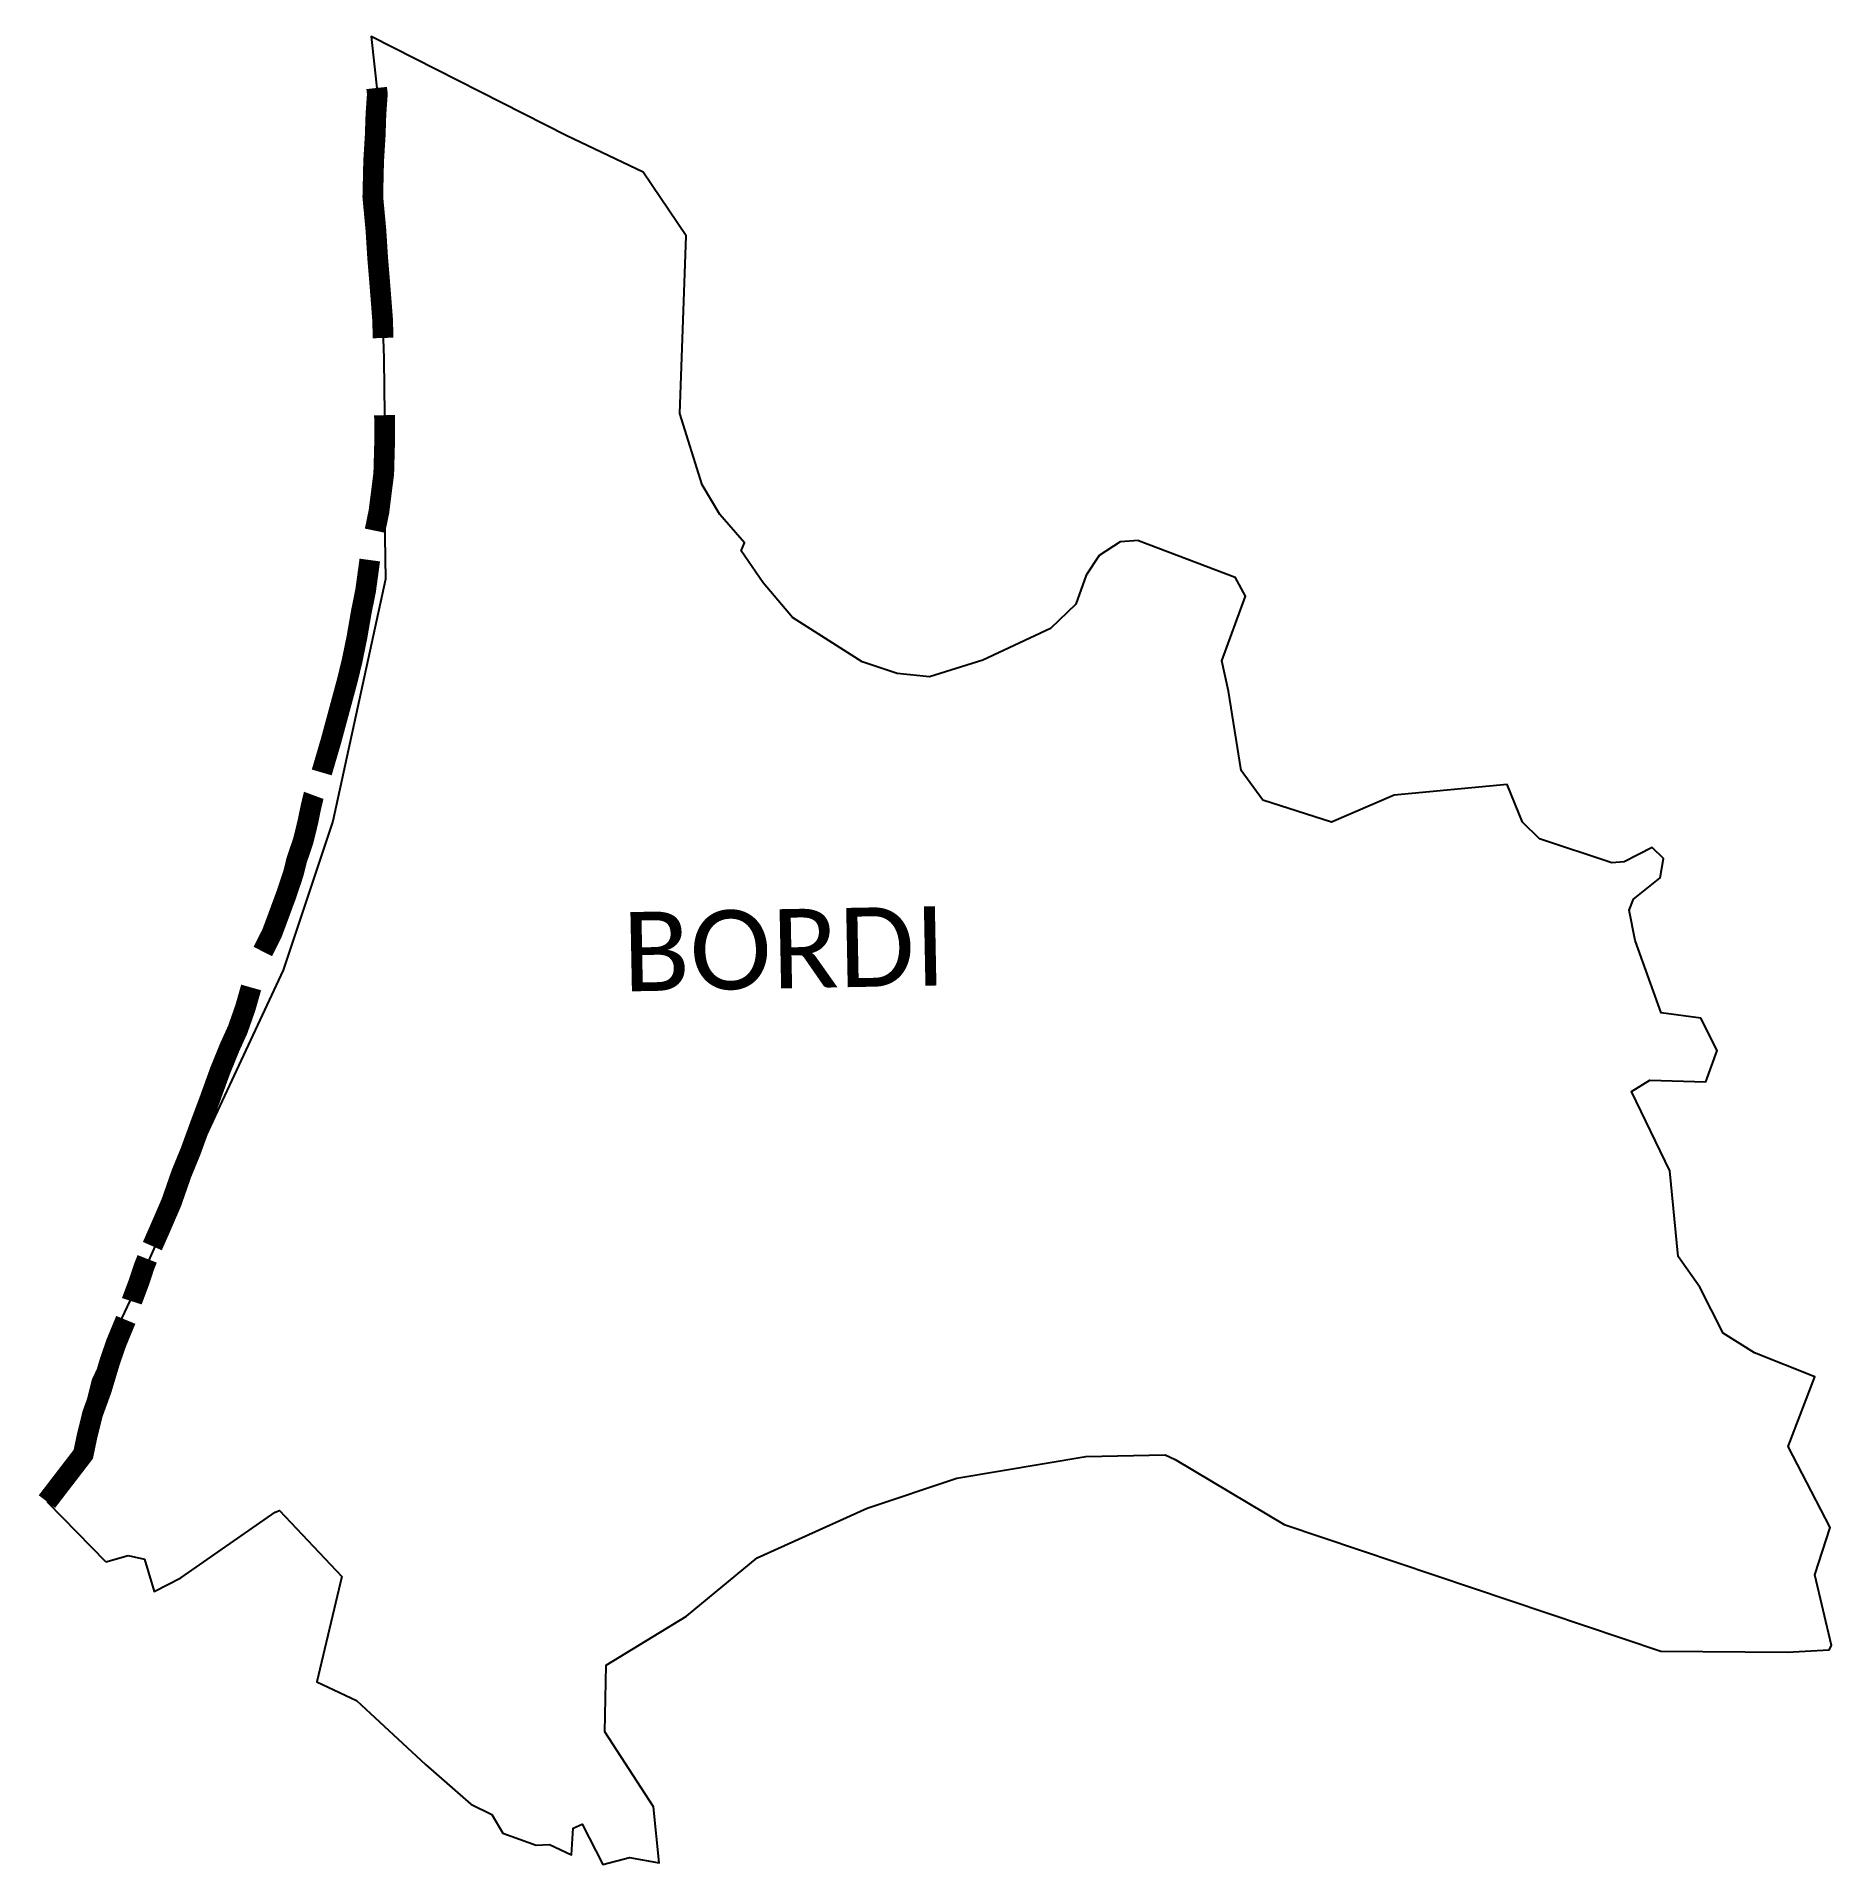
# Model space of a CAD drawing. Header units: metres. Extents: x 262696 to 267030, y 2222791 to 2227206.
import ezdxf

# ---------------------------------------------------------------- set-up
doc = ezdxf.new("R2010")
doc.units = ezdxf.units.M
for name, color, linetype in [('NATURALLY PROTECTED', 3, 'Continuous'), ('village', 3, 'Continuous'), ('VILLAGE NAME', 250, 'Continuous')]:
    doc.layers.add(name, color=color, linetype=linetype)
doc.styles.get("Standard").update_dxf_attribs({"font": 'simplex.shx'})

msp = doc.modelspace()

# ---------------------------------------------------------------- linework, layer by layer
at = {"color": 3, "flags": 128}
msp.add_lwpolyline([(265356.9553081006, 2225988.521784161), (265590.1460008294, 2225899.936904605)], dxfattribs=at)
at = {"layer": 'NATURALLY PROTECTED', "color": 116, "true_color": 0x136734, "const_width": 50, "flags": 128}
for points in [[(263517.2527977835, 2227081.591472545), (263518.8684155294, 2227066.78857748), (263515.4718478922, 2227018.494145805), (263513.7080332347, 2226966.474368324), (263509.9137972149, 2226904.848792626), (263507.934332679, 2226818.329099388), (263515.3634535786, 2226738.896261338), (263519.6220066736, 2226671.48084035), (263525.6963805567, 2226597.693843878), (263531.4673624607, 2226523.168189357), (263532.8584427132, 2226477.808853728)], [(263536.1058561752, 2226291.36816487), (263536.7906730686, 2226238.520612942), (263534.3626310193, 2226150.919886654), (263522.8251982973, 2226059.063641023), (263513.1816031316, 2226012.33913482)], [(263500.6316160439, 2225941.435383745), (263490.5195090755, 2225867.399812777), (263480.5244580256, 2225818.158039331), (263469.553949157, 2225754.766637392), (263457.1984273304, 2225694.838246357), (263445.2041657489, 2225646.192850469), (263429.4941274787, 2225588.000990721), (263407.3057332374, 2225506.00180491), (263384.5728350095, 2225428.401926874)], [(263365.3114944925, 2225373.091281823), (263364.9454393011, 2225372.100733155), (263357.7094473568, 2225341.5325722), (263351.7774174724, 2225312.080803205), (263345.9688037068, 2225287.788491365), (263339.176859076, 2225260.991074397), (263324.0740715335, 2225216.783316898), (263316.3581090427, 2225185.439246108), (263310.1726997051, 2225166.511431539), (263297.8840032586, 2225130.27974021), (263285.7957909288, 2225097.56493), (263270.1842441595, 2225055.286772826), (263263.6148575915, 2225038.081415136), (263242.2090947893, 2224995.941607625)], [(263214.0945506877, 2224909.11820901), (263200.0002022915, 2224859.604626404), (263181.6253131094, 2224807.243193766), (263162.4848611769, 2224765.140374179), (263138.9669032182, 2224707.337473799), (263114.1156135862, 2224638.501746555), (263090.5004996046, 2224575.354625455), (263067.7334618341, 2224512.880134377), (263046.026316621, 2224460.215587424), (263021.4517571041, 2224389.658737237), (262991.1792377112, 2224319.770295184), (262975.5422106751, 2224284.380840829)], [(262963.0053252305, 2224253.567883225), (262955.4587313021, 2224234.427733205), (262943.0736516297, 2224196.88564386), (262925.929071534, 2224151.272769697), (262925.8789623848, 2224151.117910799)], [(262720.9188784586, 2223667.302258361), (262725.2012573527, 2223672.87665124), (262757.6395344078, 2223715.101710042), (262808.7215099678, 2223781.595359446), (262817.7471040452, 2223824.754146721), (262831.0840456458, 2223878.853561134), (262852.5010105728, 2223937.879746336), (262873.0701377669, 2224006.161027697), (262887.8406195846, 2224049.105123057), (262911.3576236305, 2224106.240706676)]]:
    msp.add_lwpolyline(points, dxfattribs=at)
at = {"layer": 'village', "color": 3, "flags": 128}
for points in [[(265356.9553081006, 2225988.521784161), (265312.8211391077, 2225985.368734163), (265261.7094673282, 2225952.257927479), (265230.7062995036, 2225904.628456319), (265205.5668989111, 2225834.579063395), (265144.7081782547, 2225775.714873938), (264980.9625176577, 2225699.336347667), (264852.5520450691, 2225659.305924172), (264774.368278171, 2225667.491527411), (264689.3272978251, 2225695.267121576), (264521.4885823998, 2225802.562077732), (264450.2309549765, 2225886.083456296), (264397.2998545537, 2225963.301266802), (264405.6224411852, 2225983.3876538), (264346.3295377117, 2226051.408480952), (264303.0172351212, 2226123.077489187), (264249.5998215672, 2226294.991244168), (264264.3425649146, 2226724.61954216), (264161.1709393335, 2226878.566674432), (263976.2823067842, 2226965.966269458), (263503.6936963594, 2227205.825039591), (263518.8684155294, 2227066.78857748), (263515.4718478922, 2227018.494145805), (263513.7080332347, 2226966.474368324), (263509.9137972149, 2226904.848792626), (263507.934332679, 2226818.329099388), (263515.3634535786, 2226738.896261338), (263519.6220066736, 2226671.48084035), (263525.6963805567, 2226597.693843878), (263531.4673624607, 2226523.168189357), (263534.3537119343, 2226429.052199798), (263535.2661295665, 2226356.170152062), (263536.7906730686, 2226238.520612942), (263534.3626310193, 2226150.919886654), (263538.6761761132, 2225895.519816771), (263410.9891867094, 2225310.696122431), (263291.1152017473, 2224951.022278633), (263019.956749372, 2224369.800420059), (262958.8253732345, 2224232.536901499), (262831.4182264762, 2223962.325021271), (262782.6909054908, 2223767.676491436), (262746.3535138173, 2223733.934709135), (262722.6554152756, 2223665.52782899), (262863.102298117, 2223522.016288387)], [(262956.8131534382, 2223528.559997411), (262979.9582137612, 2223449.917272571), (263044.0456396964, 2223483.231525892), (263271.8411520845, 2223642.139876432), (263282.6394424955, 2223646.0318519), (263433.4415075232, 2223486.258244559), (263372.9215096565, 2223231.936698248), (263468.708540257, 2223186.721124919), (263634.863049009, 2223032.12414657), (263744.3544063948, 2222936.539522484), (263795.0271326433, 2222911.520310096), (263822.1995538853, 2222866.683917649), (263902.2210161471, 2222837.426002216), (263934.9673414343, 2222839.296871962), (263987.3847929927, 2222813.780107559), (263992.0845854372, 2222878.865460468), (264013.2612820257, 2222887.967417209), (264063.507536554, 2222790.888814305), (264127.8146477015, 2222807.682238892), (264199.2590186509, 2222794.458307934), (264185.970550888, 2222929.779796026), (264068.5223843397, 2223111.375846076), (264071.1921419946, 2223272.079349277), (264265.6835716164, 2223390.207285556), (264435.8888092315, 2223531.175703623), (264701.4513252981, 2223651.071114239), (264918.0353375652, 2223724.200343722), (265230.0539103759, 2223776.32032001), (265421.7491923624, 2223779.90431598), (265445.6674914685, 2223768.882477971), (265708.7293416389, 2223612.241361644), (266618.3837211889, 2223306.007967403), (266923.6654430043, 2223303.728794196), (267024.9429800407, 2223309.100819415), (267030.3096070335, 2223319.666288393), (266990.2745554769, 2223490.253275348), (267027.6345271656, 2223604.583926247), (266925.9393955136, 2223800.478690085), (266990.0136209954, 2223968.635611123), (266844.7842735344, 2224026.937252313), (266768.7392780191, 2224073.72636987), (266712.3045018152, 2224185.328433379), (266659.8333103181, 2224259.631136702), (266639.7904876265, 2224466.081570873), (266547.4055588804, 2224657.401421132), (266591.4489579129, 2224685.244624756), (266727.3463380284, 2224680.946526639), (266754.1926556427, 2224756.949054724), (266715.1629816174, 2224835.285580222), (266618.775438257, 2224847.527618414), (266556.1252017751, 2225022.332359058), (266542.1517625308, 2225095.968337566), (266552.6604571215, 2225122.502718383), (266616.6828178692, 2225174.19218757), (266624.94306864, 2225220.876371422), (266597.6190538048, 2225246.863082292), (266530.1494224629, 2225212.531389385), (266500.0629613217, 2225209.732786233), (266325.2603967785, 2225267.945052498), (266284.1709291379, 2225308.35644472), (266246.9414337203, 2225398.970747271), (265974.7316037406, 2225373.720129943), (265823.3689902716, 2225308.126991835), (265657.4572508703, 2225361.080362399), (265605.0061938883, 2225432.939477003), (265574.5393447224, 2225624.855843616), (265558.3287812191, 2225697.725158319), (265615.6437258373, 2225854.379266655), (265590.1460008294, 2225899.936904605)]]:
    msp.add_lwpolyline(points, dxfattribs=at)
at = {"layer": 'village', "flags": 128}
for points in [[(262863.102298117, 2223522.016288387), (262917.4083692531, 2223537.364006984)], [(262917.4083692531, 2223537.364006984), (262956.8131534382, 2223528.559997411)]]:
    msp.add_lwpolyline(points, dxfattribs=at)

# ---------------------------------------------------------------- texts
at = {"layer": 'VILLAGE NAME', "insert": (264109.0214601275, 2225090.732335315), "char_height": 191.4564597241518, "attachment_point": 1, "rotation": 1.10283298872307}
msp.add_mtext_dynamic_manual_height_columns('{\\fCalibri|b0|i0|c0|p34;BORDI}', width=161.4597464248268, gutter_width=957.2822986207589, heights=[0], dxfattribs=at)

doc.saveas('drawing.dxf')
